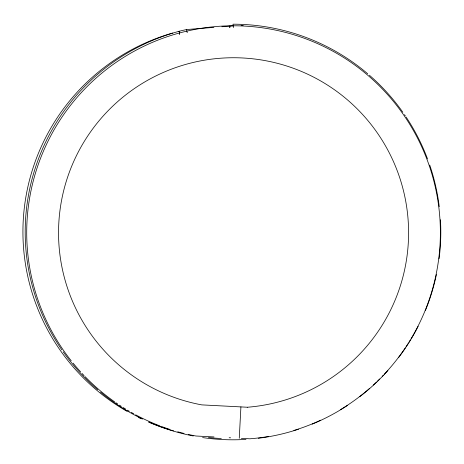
<?xml version="1.0" encoding="UTF-8"?>
<svg xmlns="http://www.w3.org/2000/svg" width="464" height="464" viewBox="0 0 464 464"><rect width="100%" height="100%" fill="white"/><g stroke="black" fill="none" stroke-linecap="round" stroke-linejoin="round"><path stroke-width="0.7" d="M240.915 406.905L239.262 438.248M178.872 31.349A206.834 206.834 0 0 1 186.551 29.551L213.916 27.37M221.838 26.738L233.299 25.827M214.008 436.943L195.976 436.009A206.834 206.828 -8 0 1 188.245 434.426M229.164 437.726L230.608 437.801M241.39 438.358L249.893 438.799A206.834 206.828 -8 0 0 268.47 436.479M186.551 29.551L187.224 32.718M233.438 27.567L232.992 24.192A207.808 207.808 0 0 1 367.714 73.782M179.655 34.649L179.208 31.274A207.808 207.808 0 0 0 61.915 349.96M229.866 27.44L229.761 26.106L229.761 27.486M440.44 219.733A207.808 207.808 0 0 1 439.072 258.761M436.398 274.555A207.808 207.808 0 0 1 425.395 310.509M418.122 326.395A207.808 207.808 0 0 1 398.524 357.634M387.869 370.556A207.808 207.808 0 0 1 359.786 396.639M347.339 405.519A207.808 207.808 0 0 1 312.179 424.125M298.532 429.2A207.808 207.808 0 0 1 258.309 438.26M245.984 439.396A207.808 207.808 0 0 1 202.617 437.575M193.285 435.974A207.808 207.808 0 0 1 149.112 422.124M142.5 419.067A207.808 207.808 0 0 1 100.502 392.092M97.718 389.748A207.808 207.808 0 0 1 63.162 351.753M369.373 75.203A207.808 207.808 0 0 1 402.827 112.247M404.486 114.643A207.808 207.808 0 0 1 405.304 115.843M406.11 117.05A207.808 207.808 0 0 1 427.524 158.92M429.734 165.085A207.808 207.808 0 0 1 439.251 206.683M221.293 438.486A206.834 206.834 0 0 1 208.411 437.552M173.6 430.888A206.834 206.834 0 0 1 148.515 422.031M141.236 418.754A206.834 206.834 0 0 1 138.62 417.496M127.101 411.382A206.834 206.834 0 0 1 172.602 33.043M241.089 25.3A206.834 206.834 0 0 1 243.229 25.427M71.265 360.859A206.834 206.828 -8 0 1 86.629 87.035A206.834 206.828 -8 0 1 360.308 69.182A206.834 206.828 -8 0 1 411.104 338.691M410.356 339.938A206.834 206.828 -8 0 1 408.836 342.409M408.059 343.633A206.834 206.828 -8 0 1 406.081 346.683M405.281 347.89A206.834 206.828 -8 0 1 384.198 374.332M383.206 375.382A206.834 206.828 -8 0 1 382.203 376.426M379.668 379.001A206.834 206.828 -8 0 1 377.603 381.037M376.559 382.04A206.834 206.828 -8 0 1 373.381 385.021M369.593 388.409A206.834 206.828 -8 0 1 340.535 409.625M320.705 420.187A206.834 206.828 -8 0 1 293.845 430.464M184.034 433.434A206.834 206.828 -8 0 1 177.735 431.775M169.401 429.252A206.834 206.828 -8 0 1 161.861 426.631M159.825 425.865A206.834 206.828 -8 0 1 135.65 414.816M133.748 413.778A206.834 206.828 -8 0 1 131.225 412.368M129.34 411.284A206.834 206.828 -8 0 1 127.467 410.176M125.605 409.051A206.834 206.828 -8 0 1 123.14 407.52M121.301 406.348A206.834 206.828 -8 0 1 119.48 405.153M117.67 403.941A206.834 206.828 -8 0 1 115.872 402.711M114.683 401.882A206.834 206.828 -8 0 1 85.127 376.669M84.117 375.625A206.834 206.828 -8 0 1 82.128 373.514M80.649 371.913A206.834 206.828 -8 0 1 73.08 363.115M247.405 407.241L201.77 404.881A175.027 175.027 -8 0 1 91.014 131.213A175.027 175.027 -8 0 1 385.851 146.491A175.027 175.027 -8 0 1 247.405 407.241"/></g></svg>
